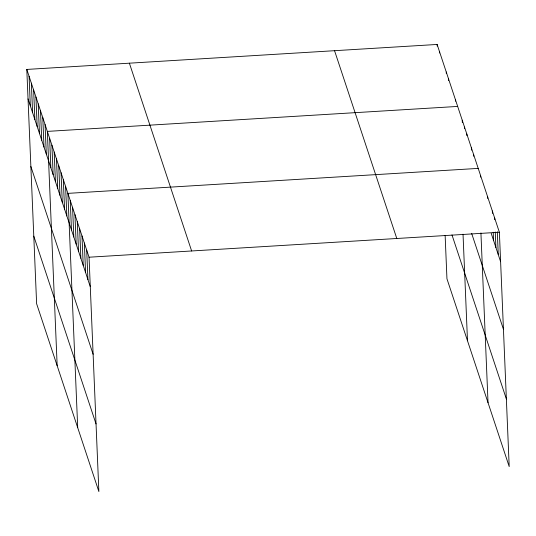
<?xml version="1.0" encoding="UTF-8"?>
<svg xmlns="http://www.w3.org/2000/svg" width="536" height="536" viewBox="0 0 536 536"><rect width="100%" height="100%" fill="white"/><g stroke="black" fill="none" stroke-linecap="round" stroke-linejoin="round"><path stroke-width="0.8" d="M26.8 69.425L89.05 257.213L98.872 491.546L36.622 303.751L26.8 69.425L437.128 44.454L499.378 232.249L509.2 466.575L446.95 278.787L445.135 235.384M457.67 106.43L47.342 131.394L57.164 365.72M478.213 168.398L67.884 193.369L77.707 427.695M89.05 257.213L499.378 232.249M491.211 233.348L500.617 261.722M471.633 233.341L503.445 329.325M451.982 234.902L506.366 398.978M334.551 50.699L396.794 238.493M129.384 63.181L191.633 250.975M28.033 98.899L90.282 286.693M30.867 166.502L93.117 354.289M33.788 236.148L96.038 423.943M497.301 231.706L498.266 254.627M494.674 218.058L494.741 219.7M495.257 231.981L495.914 247.538M492.323 210.963L492.43 213.422M493.214 232.256L493.562 240.443M487.619 196.779L487.686 198.414M480.564 175.493L480.638 177.135M480.919 232.925L488.035 402.73M473.65 154.629L473.717 156.264M471.365 147.742L471.472 150.201M466.802 133.973L466.869 135.608M464.518 127.086L464.591 128.72M462.24 120.198L462.34 122.657M463.03 234.185L467.493 340.755M455.392 99.542L455.459 101.177M448.545 78.886L448.612 80.521M446.26 71.998L446.327 73.64M439.413 51.342L439.48 52.977M437.128 44.454L437.202 46.096M86.698 250.118L87.931 279.598M84.346 243.029L85.579 272.502M81.995 235.934L83.227 265.407M79.643 228.839L80.876 258.312M77.291 221.743L78.524 251.216M74.939 214.648L76.172 244.121M72.588 207.553L73.821 237.033M70.236 200.457L71.469 229.937M65.6 186.481L66.839 215.954M63.322 179.594L64.555 209.067M61.037 172.706L62.27 202.186M58.752 165.825L59.992 195.298M56.474 158.937L57.707 188.411M54.19 152.05L55.422 181.523M51.905 145.162L53.144 174.642M49.627 138.281L50.86 167.755M45.058 124.506L46.297 153.986M42.78 117.625L44.012 147.099M40.495 110.738L41.728 140.211M38.21 103.85L39.45 133.323M35.932 96.962L37.165 126.442M33.647 90.081L34.88 119.555M31.363 83.194L32.602 112.667M29.085 76.306L30.318 105.786"/></g></svg>
